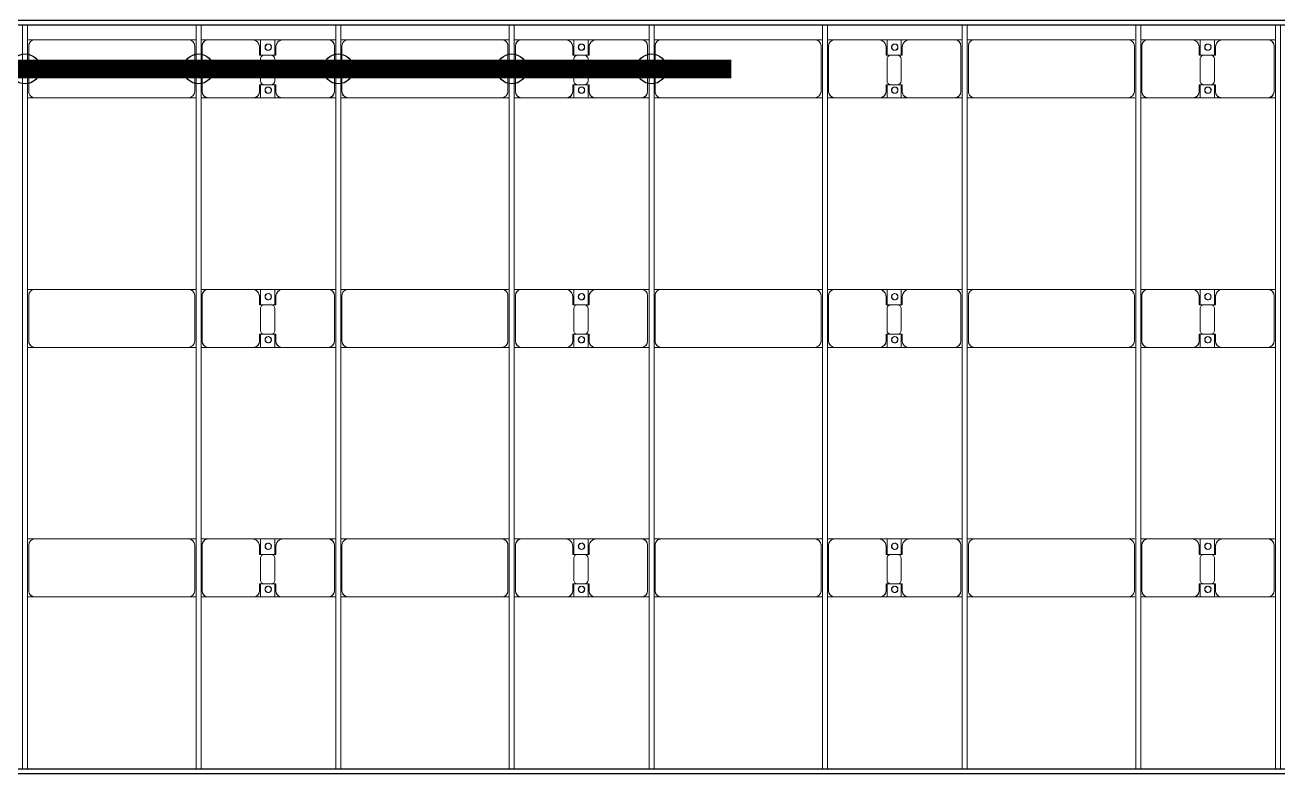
# Model space of a CAD drawing. Header units: millimetres. Extents: x -533732 to -130507, y -117886 to -23954.
# Drawn here: x -516670 to -506630, y -59746 to -53785 of the extents above; entities that cross this region are included whole.
import ezdxf

# ---------------------------------------------------------------- set-up
doc = ezdxf.new("R2010")
doc.units = ezdxf.units.MM
doc.layers.add('A-GENM', color=13, linetype='Continuous', lineweight=9)
doc.layers.add('S-BEAM', color=12, linetype='Continuous', lineweight=9)
doc.layers.add('GC-HOP 40x60 GIA CUONG', color=1, linetype='Continuous')

# ---------------------------------------------------------------- blocks, each defined once
blk = doc.blocks.new('Dầm C52 - Hộp 40x60-19816-BỐ TRÍ KHUNG KẾT CẤU BÈ PIN 06')
at = {"layer": 'S-BEAM', "color": 3, "lineweight": 25}
for p, q in [((-145891, 20), (145891, 20)), ((145891, -20), (-145891, -20))]:
    blk.add_line(p, q, dxfattribs=at)
blk = doc.blocks.new('Dai phao do pin - DẢI PHAO ĐỠ PIN-V117-BỐ TRÍ KHUNG KẾT CẤU BÈ PIN 06')
at = {"layer": 'A-GENM', "color": 7}
for p, q in [((50909, 223), (50970, 223)), ((50909, 223), (50970, 223)), ((51340, 223), (50970, 223)), ((51340, 223), (51512, 223)), ((51512, 223), (51340, 223)), ((51398, 223), (51570, 223)), ((51398, 116), (51398, 223)), ((51570, 223), (51398, 223)), ((51512, 223), (51512, 116)), ((51930, 223), (51570, 223)), ((51930, 223), (51989, 223)), ((51930, 223), (51989, 223)), ((52035, 223), (52090, 223)), ((52035, 223), (52090, 223)), ((53320, 223), (52090, 223)), ((53320, 223), (53379, 223)), ((53320, 223), (53379, 223)), ((53419, 223), (53480, 223)), ((53419, 223), (53480, 223)), ((53850, 223), (53480, 223)), ((53858, 223), (54022, 223)), ((54022, 223), (53858, 223)), ((53908, 223), (54080, 223)), ((53908, 116), (53908, 223)), ((54080, 223), (53908, 223)), ((54022, 223), (54022, 116)), ((54440, 223), (54080, 223)), ((54440, 223), (54499, 223)), ((54440, 223), (54499, 223)), ((54539, 223), (54600, 223)), ((54539, 223), (54600, 223)), ((55830, 223), (54600, 223)), ((55830, 223), (55889, 223)), ((55830, 223), (55889, 223)), ((55929, 223), (55990, 223)), ((55929, 223), (55990, 223)), ((56360, 223), (55990, 223)), ((56360, 223), (56532, 223)), ((56532, 223), (56360, 223)), ((56418, 223), (56590, 223)), ((56418, 116), (56418, 223)), ((56590, 223), (56418, 223)), ((56532, 223), (56532, 116)), ((56950, 223), (56590, 223)), ((56950, 223), (57009, 223)), ((56950, 223), (57009, 223)), ((57049, 223), (57110, 223)), ((57049, 223), (57110, 223)), ((58340, 223), (57110, 223)), ((58340, 223), (58399, 223)), ((58340, 223), (58399, 223)), ((58439, 223), (58500, 223)), ((58439, 223), (58500, 223)), ((58870, 223), (58500, 223)), ((58870, 223), (59042, 223)), ((59042, 223), (58870, 223)), ((58928, 223), (59100, 223)), ((58928, 116), (58928, 223)), ((59100, 223), (58928, 223)), ((59042, 223), (59042, 116)), ((59460, 223), (59100, 223)), ((59460, 223), (59519, 223)), ((59460, 223), (59519, 223)), ((59559, 223), (59620, 223)), ((59559, 223), (59620, 223)), ((60850, 223), (59620, 223)), ((60850, 223), (60909, 223)), ((60850, 223), (60909, 223)), ((50920, 173), (50920, -192)), ((51390, 118), (51390, 173)), ((51482, 118), (51390, 118)), ((51520, 118), (51428, 118)), ((51520, 173), (51520, 118)), ((51980, -192), (51980, 173)), ((52040, 173), (52040, -192)), ((53370, -192), (53370, 173)), ((53430, 173), (53430, -192)), ((53900, 118), (53900, 173)), ((53992, 118), (53900, 118)), ((54030, 118), (53938, 118)), ((54030, 173), (54030, 118)), ((54490, -192), (54490, 173)), ((54550, 173), (54550, -192)), ((55880, -192), (55880, 173)), ((55940, 173), (55940, -192)), ((56410, 118), (56410, 173)), ((56502, 118), (56410, 118)), ((56540, 118), (56448, 118)), ((56540, 173), (56540, 118)), ((57000, -192), (57000, 173)), ((57060, 173), (57060, -192)), ((58390, -192), (58390, 173)), ((58450, 173), (58450, -192)), ((58920, 118), (58920, 173)), ((59012, 118), (58920, 118)), ((59050, 118), (58958, 118)), ((59050, 173), (59050, 118)), ((59510, -192), (59510, 173)), ((59570, 173), (59570, -192)), ((60900, -192), (60900, 173)), ((51398, 88), (51398, -88)), ((51512, -88), (51512, 88)), ((53908, 88), (53908, -88)), ((54022, -88), (54022, 88)), ((56418, 88), (56418, -88)), ((56532, -88), (56532, 88)), ((58928, 88), (58928, -88)), ((59042, -88), (59042, 88)), ((51390, -182), (51390, -118)), ((51390, -118), (51482, -118)), ((51398, -242), (51398, -116)), ((51428, -118), (51520, -118)), ((51512, -116), (51512, -242)), ((51520, -118), (51520, -182)), ((53900, -182), (53900, -118)), ((53900, -118), (53992, -118)), ((53908, -242), (53908, -116)), ((53938, -118), (54030, -118)), ((54022, -116), (54022, -242)), ((54030, -118), (54030, -182)), ((56410, -182), (56410, -118)), ((56410, -118), (56502, -118)), ((56418, -242), (56418, -116)), ((56448, -118), (56540, -118)), ((56532, -116), (56532, -242)), ((56540, -118), (56540, -182)), ((58920, -182), (58920, -118)), ((58920, -118), (59012, -118)), ((58928, -242), (58928, -116)), ((58958, -118), (59050, -118)), ((59042, -116), (59042, -242)), ((59050, -118), (59050, -182)), ((50970, -242), (50909, -242)), ((50970, -242), (50909, -242)), ((50970, -242), (51330, -242)), ((51512, -242), (51330, -242)), ((51330, -242), (51512, -242)), ((51580, -242), (51398, -242)), ((51398, -242), (51580, -242)), ((51580, -242), (51930, -242)), ((51989, -242), (51930, -242)), ((51989, -242), (51930, -242)), ((52090, -242), (52035, -242)), ((52090, -242), (52035, -242)), ((52090, -242), (53320, -242)), ((53379, -242), (53320, -242)), ((53379, -242), (53320, -242)), ((53480, -242), (53419, -242)), ((53480, -242), (53419, -242)), ((53480, -242), (53840, -242)), ((54022, -242), (53840, -242)), ((53840, -242), (54022, -242)), ((54090, -242), (53908, -242)), ((53908, -242), (54090, -242)), ((54090, -242), (54440, -242)), ((54499, -242), (54440, -242)), ((54499, -242), (54440, -242)), ((54600, -242), (54539, -242)), ((54600, -242), (54539, -242)), ((54600, -242), (55830, -242)), ((55889, -242), (55830, -242)), ((55889, -242), (55830, -242)), ((55990, -242), (55929, -242)), ((55990, -242), (55929, -242)), ((55990, -242), (56350, -242)), ((56532, -242), (56350, -242)), ((56350, -242), (56532, -242)), ((56600, -242), (56418, -242)), ((56418, -242), (56600, -242)), ((56600, -242), (56950, -242)), ((57009, -242), (56950, -242)), ((57009, -242), (56950, -242)), ((57110, -242), (57049, -242)), ((57110, -242), (57049, -242)), ((57110, -242), (58340, -242)), ((58399, -242), (58340, -242)), ((58399, -242), (58340, -242)), ((58500, -242), (58439, -242)), ((58500, -242), (58439, -242)), ((58500, -242), (58860, -242)), ((59042, -242), (58860, -242)), ((58860, -242), (59042, -242)), ((59110, -242), (58928, -242)), ((58928, -242), (59110, -242)), ((59110, -242), (59460, -242)), ((59519, -242), (59460, -242)), ((59519, -242), (59460, -242)), ((59620, -242), (59559, -242)), ((59620, -242), (59559, -242)), ((59620, -242), (60850, -242)), ((60909, -242), (60850, -242)), ((60909, -242), (60850, -242))]:
    blk.add_line(p, q, dxfattribs=at)
for centre, radius, start, end in [((50970, 173), 50, 90, 180), ((50970, 173), 50, 105, 180), ((51340, 173), 50, 0, 90), ((51340, 173), 50, 0, 75), ((51570, 173), 50, 90, 180), ((51570, 173), 50, 105, 180), ((51930, 173), 50, 0, 90), ((51930, 173), 50, 0, 75), ((52090, 173), 50, 90, 180), ((52090, 173), 50, 90, 120), ((53320, 173), 50, 360, 90), ((53320, 173), 50, 15, 90), ((53480, 173), 50, 90, 180), ((53480, 173), 50, 105, 180), ((53850, 173), 50, 360, 90), ((53850, 173), 50, 360, 75), ((54080, 173), 50, 90, 180), ((54080, 173), 50, 105, 180), ((54440, 173), 50, 0, 90), ((54440, 173), 50, 0, 75), ((54600, 173), 50, 90, 180), ((54600, 173), 50, 90, 120), ((55830, 173), 50, 360, 90), ((55830, 173), 50, 15, 90), ((55990, 173), 50, 90, 180), ((55990, 173), 50, 105, 180), ((56360, 173), 50, 0, 90), ((56360, 173), 50, 0, 75), ((56590, 173), 50, 90, 180), ((56590, 173), 50, 105, 180), ((56950, 173), 50, 0, 90), ((56950, 173), 50, 0, 75), ((57110, 173), 50, 90, 180), ((57110, 173), 50, 90, 120), ((58340, 173), 50, 0, 90), ((58340, 173), 50, 15, 90), ((58500, 173), 50, 90, 180), ((58500, 173), 50, 105, 180), ((58870, 173), 50, 0, 90), ((58870, 173), 50, 0, 75), ((59100, 173), 50, 90, 180), ((59100, 173), 50, 105, 180), ((59460, 173), 50, 0, 90), ((59460, 173), 50, 0, 75), ((59620, 173), 50, 90, 180), ((59620, 173), 50, 90, 120), ((60850, 173), 50, 360, 90), ((60850, 173), 50, 15, 90), ((51428, 88), 30, 90, 180), ((51449, 162), 25, 0, 180), ((51449, 162), 25, 150.1082, 165), ((51449, 162), 25, 180, 0), ((51449, 162), 25, 195, 255), ((51451, 162), 25, 0, 180), ((51451, 162), 25, 90, 180), ((51451, 162), 25, 180, 0), ((51451, 162), 25, 180, 255), ((51449, 162), 25, 0, 150), ((51449, 162), 25, 285, 0), ((51451, 162), 25, 15, 75), ((51451, 162), 25, 285, 345), ((51482, 88), 30, 360, 90), ((52090, 173), 50, 150, 180), ((53938, 88), 30, 90, 180), ((53959, 162), 25, 360, 180), ((53959, 162), 25, 0, 165), ((53959, 162), 25, 180, 0), ((53959, 162), 25, 195, 255), ((53961, 162), 25, 0, 180), ((53961, 162), 25, 90, 180), ((53961, 162), 25, 180, 0), ((53961, 162), 25, 180, 255), ((53959, 162), 25, 285, 0), ((53961, 162), 25, 15, 75), ((53961, 162), 25, 285, 345), ((53992, 88), 30, 360, 90), ((54600, 173), 50, 150, 180), ((56448, 88), 30, 90, 180), ((56469, 162), 25, 360, 180), ((56469, 162), 25, 360, 165), ((56469, 162), 25, 180, 0), ((56469, 162), 25, 195, 255), ((56471, 162), 25, 0, 180), ((56471, 162), 25, 90, 180), ((56471, 162), 25, 180, 0), ((56471, 162), 25, 180, 255), ((56469, 162), 25, 285, 360), ((56471, 162), 25, 15, 75), ((56471, 162), 25, 285, 345), ((56502, 88), 30, 360, 90), ((57110, 173), 50, 150, 180), ((58958, 88), 30, 90, 180), ((58979, 162), 25, 0, 180), ((58979, 162), 25, 0, 165), ((58979, 162), 25, 180, 0), ((58979, 162), 25, 195, 255), ((58981, 162), 25, 0, 180), ((58981, 162), 25, 90, 180), ((58981, 162), 25, 180, 0), ((58981, 162), 25, 180, 255), ((58979, 162), 25, 285, 0), ((58981, 162), 25, 15, 75), ((58981, 162), 25, 285, 345), ((59012, 88), 30, 0, 90), ((59620, 173), 50, 150, 180), ((51428, -88), 30, 180, 270), ((51482, -88), 30, 270, 0), ((53938, -88), 30, 180, 270), ((53992, -88), 30, 270, 0), ((56448, -88), 30, 180, 270), ((56502, -88), 30, 270, 360), ((58958, -88), 30, 180, 270), ((59012, -88), 30, 270, 0), ((50970, -192), 50, 180, 270), ((50970, -192), 50, 180, 255), ((51330, -182), 60, 270, 0), ((51330, -182), 60, 300, 0), ((51449, -183), 25, 0, 180), ((51449, -183), 25, 180, 0), ((51449, -183), 25, 195, 209.9012), ((51451, -183), 25, 0, 180), ((51451, -183), 25, 60, 180), ((51451, -183), 25, 180, 0), ((51451, -183), 25, 180, 270), ((51449, -183), 25, 0, 150), ((51449, -183), 25, 210, 0), ((51451, -183), 25, 285, 345), ((51451, -183), 25, 15, 30), ((51580, -182), 60, 180, 270), ((51580, -182), 60, 180, 240), ((51930, -192), 50, 270, 0), ((51930, -192), 50, 285, 0), ((52090, -192), 50, 180, 270), ((52090, -192), 50, 180, 210), ((53320, -192), 50, 270, 360), ((53480, -192), 50, 180, 270), ((53480, -192), 50, 180, 255), ((53840, -182), 60, 270, 0), ((53840, -182), 60, 300, 0), ((53959, -183), 25, 0, 180), ((53959, -183), 25, 180, 0), ((53959, -183), 25, 195, 0), ((53961, -183), 25, 360, 180), ((53961, -183), 25, 60, 180), ((53961, -183), 25, 180, 360), ((53961, -183), 25, 180, 270), ((53959, -183), 25, 0, 150), ((53961, -183), 25, 285, 345), ((53961, -183), 25, 15, 30), ((54090, -182), 60, 180, 270), ((54090, -182), 60, 180, 240), ((54440, -192), 50, 270, 0), ((54440, -192), 50, 285, 0), ((54600, -192), 50, 180, 270), ((54600, -192), 50, 180, 210), ((55830, -192), 50, 270, 0), ((55990, -192), 50, 180, 270), ((55990, -192), 50, 180, 255), ((56350, -182), 60, 270, 0), ((56350, -182), 60, 300, 0), ((56469, -183), 25, 360, 180), ((56469, -183), 25, 180, 360), ((56469, -183), 25, 195, 360), ((56471, -183), 25, 0, 180), ((56471, -183), 25, 60, 180), ((56471, -183), 25, 180, 0), ((56471, -183), 25, 180, 270), ((56469, -183), 25, 0, 150), ((56471, -183), 25, 285, 345), ((56471, -183), 25, 15, 30), ((56600, -182), 60, 180, 270), ((56600, -182), 60, 180, 240), ((56950, -192), 50, 270, 360), ((56950, -192), 50, 285, 360), ((57110, -192), 50, 180, 270), ((57110, -192), 50, 180, 210), ((58340, -192), 50, 270, 0), ((58500, -192), 50, 180, 270), ((58500, -192), 50, 180, 255), ((58860, -182), 60, 270, 0), ((58860, -182), 60, 300, 0), ((58979, -183), 25, 0, 180), ((58979, -183), 25, 180, 0), ((58979, -183), 25, 195, 0), ((58981, -183), 25, 0, 180), ((58981, -183), 25, 60, 180), ((58981, -183), 25, 180, 0), ((58981, -183), 25, 180, 270), ((58979, -183), 25, 0, 150), ((58981, -183), 25, 285, 345), ((58981, -183), 25, 15, 30), ((59110, -182), 60, 180, 270), ((59110, -182), 60, 180, 240), ((59460, -192), 50, 270, 0), ((59460, -192), 50, 285, 0), ((59620, -192), 50, 180, 270), ((59620, -192), 50, 180, 210), ((60850, -192), 50, 270, 360), ((52090, -192), 50, 225, 255), ((53320, -192), 50, 270, 300), ((53320, -192), 50, 330, 345), ((54600, -192), 50, 225, 255), ((55830, -192), 50, 270, 300), ((55830, -192), 50, 330, 345), ((57110, -192), 50, 225, 255), ((58340, -192), 50, 270, 300), ((58340, -192), 50, 330, 345), ((59620, -192), 50, 225, 255), ((60850, -192), 50, 270, 300), ((60850, -192), 50, 330, 345)]:
    blk.add_arc(centre, radius, start, end, dxfattribs=at)
blk = doc.blocks.new('Dai phao do pin - DẢI PHAO ĐỠ PIN-V118-BỐ TRÍ KHUNG KẾT CẤU BÈ PIN 06')
at = {"layer": 'A-GENM', "color": 7}
for p, q in [((50909, 223), (50970, 223)), ((50909, 223), (50970, 223)), ((51340, 223), (50970, 223)), ((51340, 223), (51512, 223)), ((51512, 223), (51340, 223)), ((51398, 223), (51570, 223)), ((51398, 116), (51398, 223)), ((51570, 223), (51398, 223)), ((51512, 223), (51512, 116)), ((51930, 223), (51570, 223)), ((51930, 223), (51989, 223)), ((51930, 223), (51989, 223)), ((52029, 223), (52090, 223)), ((52029, 223), (52090, 223)), ((53320, 223), (52090, 223)), ((53320, 223), (53379, 223)), ((53320, 223), (53379, 223)), ((53419, 223), (53480, 223)), ((53419, 223), (53480, 223)), ((53850, 223), (53480, 223)), ((53858, 223), (54022, 223)), ((54022, 223), (53858, 223)), ((53908, 223), (54080, 223)), ((53908, 116), (53908, 223)), ((54080, 223), (53908, 223)), ((54022, 223), (54022, 116)), ((54440, 223), (54080, 223)), ((54440, 223), (54499, 223)), ((54440, 223), (54499, 223)), ((54539, 223), (54600, 223)), ((54539, 223), (54600, 223)), ((55830, 223), (54600, 223)), ((55830, 223), (55889, 223)), ((55830, 223), (55889, 223)), ((55929, 223), (55990, 223)), ((55929, 223), (55990, 223)), ((56360, 223), (55990, 223)), ((56360, 223), (56532, 223)), ((56532, 223), (56360, 223)), ((56418, 223), (56590, 223)), ((56418, 116), (56418, 223)), ((56590, 223), (56418, 223)), ((56532, 223), (56532, 116)), ((56950, 223), (56590, 223)), ((56950, 223), (57009, 223)), ((56950, 223), (57009, 223)), ((57049, 223), (57110, 223)), ((57049, 223), (57110, 223)), ((58340, 223), (57110, 223)), ((58340, 223), (58399, 223)), ((58340, 223), (58399, 223)), ((58439, 223), (58500, 223)), ((58439, 223), (58500, 223)), ((58870, 223), (58500, 223)), ((58870, 223), (59042, 223)), ((59042, 223), (58870, 223)), ((58928, 223), (59100, 223)), ((58928, 116), (58928, 223)), ((59100, 223), (58928, 223)), ((59042, 223), (59042, 116)), ((59460, 223), (59100, 223)), ((59460, 223), (59519, 223)), ((59460, 223), (59519, 223)), ((59559, 223), (59620, 223)), ((59559, 223), (59620, 223)), ((60850, 223), (59620, 223)), ((60850, 223), (60909, 223)), ((60850, 223), (60909, 223)), ((50920, 173), (50920, -192)), ((51390, 118), (51390, 173)), ((51482, 118), (51390, 118)), ((51520, 118), (51428, 118)), ((51520, 173), (51520, 118)), ((51980, -192), (51980, 173)), ((52040, 173), (52040, -192)), ((53370, -192), (53370, 173)), ((53430, 173), (53430, -192)), ((53900, 118), (53900, 173)), ((53992, 118), (53900, 118)), ((54030, 118), (53938, 118)), ((54030, 173), (54030, 118)), ((54490, -192), (54490, 173)), ((54550, 173), (54550, -192)), ((55880, -192), (55880, 173)), ((55940, 173), (55940, -192)), ((56410, 118), (56410, 173)), ((56502, 118), (56410, 118)), ((56540, 118), (56448, 118)), ((56540, 173), (56540, 118)), ((57000, -192), (57000, 173)), ((57060, 173), (57060, -192)), ((58390, -192), (58390, 173)), ((58450, 173), (58450, -192)), ((58920, 118), (58920, 173)), ((59012, 118), (58920, 118)), ((59050, 118), (58958, 118)), ((59050, 173), (59050, 118)), ((59510, -192), (59510, 173)), ((59570, 173), (59570, -192)), ((60900, -192), (60900, 173)), ((51398, 88), (51398, -88)), ((51512, -88), (51512, 88)), ((53908, 88), (53908, -88)), ((54022, -88), (54022, 88)), ((56418, 88), (56418, -88)), ((56532, -88), (56532, 88)), ((58928, 88), (58928, -88)), ((59042, -88), (59042, 88)), ((51390, -182), (51390, -118)), ((51390, -118), (51482, -118)), ((51398, -242), (51398, -116)), ((51428, -118), (51520, -118)), ((51512, -116), (51512, -242)), ((51520, -118), (51520, -182)), ((53900, -182), (53900, -118)), ((53900, -118), (53992, -118)), ((53908, -242), (53908, -116)), ((53938, -118), (54030, -118)), ((54022, -116), (54022, -242)), ((54030, -118), (54030, -182)), ((56410, -182), (56410, -118)), ((56410, -118), (56502, -118)), ((56418, -242), (56418, -116)), ((56448, -118), (56540, -118)), ((56532, -116), (56532, -242)), ((56540, -118), (56540, -182)), ((58920, -182), (58920, -118)), ((58920, -118), (59012, -118)), ((58928, -242), (58928, -116)), ((58958, -118), (59050, -118)), ((59042, -116), (59042, -242)), ((59050, -118), (59050, -182)), ((50970, -242), (50909, -242)), ((50970, -242), (50909, -242)), ((50970, -242), (51330, -242)), ((51512, -242), (51330, -242)), ((51330, -242), (51512, -242)), ((51580, -242), (51398, -242)), ((51398, -242), (51580, -242)), ((51580, -242), (51930, -242)), ((51989, -242), (51930, -242)), ((51989, -242), (51930, -242)), ((52090, -242), (52035, -242)), ((52090, -242), (52035, -242)), ((52090, -242), (53320, -242)), ((53379, -242), (53320, -242)), ((53379, -242), (53320, -242)), ((53480, -242), (53419, -242)), ((53480, -242), (53419, -242)), ((53480, -242), (53840, -242)), ((54022, -242), (53840, -242)), ((53840, -242), (54022, -242)), ((54090, -242), (53908, -242)), ((53908, -242), (54090, -242)), ((54090, -242), (54440, -242)), ((54499, -242), (54440, -242)), ((54499, -242), (54440, -242)), ((54600, -242), (54539, -242)), ((54600, -242), (54539, -242)), ((54600, -242), (55830, -242)), ((55889, -242), (55830, -242)), ((55889, -242), (55830, -242)), ((55990, -242), (55929, -242)), ((55990, -242), (55929, -242)), ((55990, -242), (56350, -242)), ((56532, -242), (56350, -242)), ((56350, -242), (56532, -242)), ((56600, -242), (56418, -242)), ((56418, -242), (56600, -242)), ((56600, -242), (56950, -242)), ((57009, -242), (56950, -242)), ((57009, -242), (56950, -242)), ((57110, -242), (57049, -242)), ((57110, -242), (57049, -242)), ((57110, -242), (58340, -242)), ((58399, -242), (58340, -242)), ((58399, -242), (58340, -242)), ((58500, -242), (58439, -242)), ((58500, -242), (58439, -242)), ((58500, -242), (58860, -242)), ((59042, -242), (58860, -242)), ((58860, -242), (59042, -242)), ((59110, -242), (58928, -242)), ((58928, -242), (59110, -242)), ((59110, -242), (59460, -242)), ((59519, -242), (59460, -242)), ((59519, -242), (59460, -242)), ((59620, -242), (59559, -242)), ((59620, -242), (59559, -242)), ((59620, -242), (60850, -242)), ((60909, -242), (60850, -242)), ((60909, -242), (60850, -242))]:
    blk.add_line(p, q, dxfattribs=at)
for centre, radius, start, end in [((50970, 173), 50, 90, 180), ((50970, 173), 50, 105, 180), ((51340, 173), 50, 0, 90), ((51340, 173), 50, 0, 75), ((51570, 173), 50, 90, 180), ((51570, 173), 50, 105, 180), ((51930, 173), 50, 0, 90), ((51930, 173), 50, 0, 75), ((52090, 173), 50, 90, 180), ((52090, 173), 50, 90, 120), ((53320, 173), 50, 360, 90), ((53320, 173), 50, 15, 90), ((53480, 173), 50, 90, 180), ((53480, 173), 50, 105, 180), ((53850, 173), 50, 360, 90), ((53850, 173), 50, 360, 75), ((54080, 173), 50, 90, 180), ((54080, 173), 50, 105, 180), ((54440, 173), 50, 0, 90), ((54440, 173), 50, 0, 75), ((54600, 173), 50, 90, 180), ((54600, 173), 50, 90, 120), ((55830, 173), 50, 360, 90), ((55830, 173), 50, 15, 90), ((55990, 173), 50, 90, 180), ((55990, 173), 50, 105, 180), ((56360, 173), 50, 0, 90), ((56360, 173), 50, 0, 75), ((56590, 173), 50, 90, 180), ((56590, 173), 50, 105, 180), ((56950, 173), 50, 0, 90), ((56950, 173), 50, 0, 75), ((57110, 173), 50, 90, 180), ((57110, 173), 50, 90, 120), ((58340, 173), 50, 0, 90), ((58340, 173), 50, 15, 90), ((58500, 173), 50, 90, 180), ((58500, 173), 50, 105, 180), ((58870, 173), 50, 0, 90), ((58870, 173), 50, 0, 75), ((59100, 173), 50, 90, 180), ((59100, 173), 50, 105, 180), ((59460, 173), 50, 0, 90), ((59460, 173), 50, 0, 75), ((59620, 173), 50, 90, 180), ((59620, 173), 50, 90, 120), ((60850, 173), 50, 360, 90), ((60850, 173), 50, 15, 90), ((51428, 88), 30, 90, 180), ((51449, 162), 25, 0, 180), ((51449, 162), 25, 150.1588, 165), ((51449, 162), 25, 180, 0), ((51449, 162), 25, 195, 255), ((51451, 162), 25, 0, 180), ((51451, 162), 25, 90, 180), ((51451, 162), 25, 180, 0), ((51451, 162), 25, 180, 255), ((51449, 162), 25, 0, 150), ((51449, 162), 25, 285, 0), ((51451, 162), 25, 15, 75), ((51451, 162), 25, 285, 345), ((51482, 88), 30, 360, 90), ((52090, 173), 50, 150, 180), ((53938, 88), 30, 90, 180), ((53959, 162), 25, 360, 180), ((53959, 162), 25, 0, 165), ((53959, 162), 25, 180, 0), ((53959, 162), 25, 195, 255), ((53961, 162), 25, 0, 180), ((53961, 162), 25, 90, 180), ((53961, 162), 25, 180, 0), ((53961, 162), 25, 180, 255), ((53959, 162), 25, 285, 0), ((53961, 162), 25, 15, 75), ((53961, 162), 25, 285, 345), ((53992, 88), 30, 360, 90), ((54600, 173), 50, 150, 180), ((56448, 88), 30, 90, 180), ((56469, 162), 25, 360, 180), ((56469, 162), 25, 360, 165), ((56469, 162), 25, 180, 0), ((56469, 162), 25, 195, 255), ((56471, 162), 25, 0, 180), ((56471, 162), 25, 90, 180), ((56471, 162), 25, 180, 0), ((56471, 162), 25, 180, 255), ((56469, 162), 25, 285, 360), ((56471, 162), 25, 15, 75), ((56471, 162), 25, 285, 345), ((56502, 88), 30, 360, 90), ((57110, 173), 50, 150, 180), ((58958, 88), 30, 90, 180), ((58979, 162), 25, 0, 180), ((58979, 162), 25, 0, 165), ((58979, 162), 25, 180, 0), ((58979, 162), 25, 195, 255), ((58981, 162), 25, 0, 180), ((58981, 162), 25, 90, 180), ((58981, 162), 25, 180, 0), ((58981, 162), 25, 180, 255), ((58979, 162), 25, 285, 0), ((58981, 162), 25, 15, 75), ((58981, 162), 25, 285, 345), ((59012, 88), 30, 0, 90), ((59620, 173), 50, 150, 180), ((51428, -88), 30, 180, 270), ((51482, -88), 30, 270, 0), ((53938, -88), 30, 180, 270), ((53992, -88), 30, 270, 0), ((56448, -88), 30, 180, 270), ((56502, -88), 30, 270, 360), ((58958, -88), 30, 180, 270), ((59012, -88), 30, 270, 0), ((50970, -192), 50, 180, 270), ((50970, -192), 50, 180, 255), ((51330, -182), 60, 270, 0), ((51330, -182), 60, 300, 0), ((51449, -183), 25, 0, 180), ((51449, -183), 25, 180, 0), ((51449, -183), 25, 195, 209.8506), ((51451, -183), 25, 0, 180), ((51451, -183), 25, 60, 180), ((51451, -183), 25, 180, 0), ((51451, -183), 25, 180, 270), ((51449, -183), 25, 0, 150), ((51449, -183), 25, 210, 0), ((51451, -183), 25, 285, 345), ((51451, -183), 25, 15, 30), ((51580, -182), 60, 180, 270), ((51580, -182), 60, 180, 240), ((51930, -192), 50, 270, 0), ((51930, -192), 50, 285, 0), ((52090, -192), 50, 180, 270), ((52090, -192), 50, 180, 210), ((53320, -192), 50, 270, 360), ((53480, -192), 50, 180, 270), ((53480, -192), 50, 180, 255), ((53840, -182), 60, 270, 0), ((53840, -182), 60, 300, 0), ((53959, -183), 25, 0, 180), ((53959, -183), 25, 180, 0), ((53959, -183), 25, 195, 0), ((53961, -183), 25, 360, 180), ((53961, -183), 25, 60, 180), ((53961, -183), 25, 180, 360), ((53961, -183), 25, 180, 270), ((53959, -183), 25, 0, 150), ((53961, -183), 25, 285, 345), ((53961, -183), 25, 15, 30), ((54090, -182), 60, 180, 270), ((54090, -182), 60, 180, 240), ((54440, -192), 50, 270, 0), ((54440, -192), 50, 285, 0), ((54600, -192), 50, 180, 270), ((54600, -192), 50, 180, 210), ((55830, -192), 50, 270, 0), ((55990, -192), 50, 180, 270), ((55990, -192), 50, 180, 255), ((56350, -182), 60, 270, 0), ((56350, -182), 60, 300, 0), ((56469, -183), 25, 360, 180), ((56469, -183), 25, 180, 360), ((56469, -183), 25, 195, 360), ((56471, -183), 25, 0, 180), ((56471, -183), 25, 60, 180), ((56471, -183), 25, 180, 0), ((56471, -183), 25, 180, 270), ((56469, -183), 25, 0, 150), ((56471, -183), 25, 285, 345), ((56471, -183), 25, 15, 30), ((56600, -182), 60, 180, 270), ((56600, -182), 60, 180, 240), ((56950, -192), 50, 270, 360), ((56950, -192), 50, 285, 360), ((57110, -192), 50, 180, 270), ((57110, -192), 50, 180, 210), ((58340, -192), 50, 270, 0), ((58500, -192), 50, 180, 270), ((58500, -192), 50, 180, 255), ((58860, -182), 60, 270, 0), ((58860, -182), 60, 300, 0), ((58979, -183), 25, 0, 180), ((58979, -183), 25, 180, 0), ((58979, -183), 25, 195, 0), ((58981, -183), 25, 0, 180), ((58981, -183), 25, 60, 180), ((58981, -183), 25, 180, 0), ((58981, -183), 25, 180, 270), ((58979, -183), 25, 0, 150), ((58981, -183), 25, 285, 345), ((58981, -183), 25, 15, 30), ((59110, -182), 60, 180, 270), ((59110, -182), 60, 180, 240), ((59460, -192), 50, 270, 0), ((59460, -192), 50, 285, 0), ((59620, -192), 50, 180, 270), ((59620, -192), 50, 180, 210), ((60850, -192), 50, 270, 360), ((52090, -192), 50, 225, 255), ((53320, -192), 50, 270, 300), ((53320, -192), 50, 330, 345), ((54600, -192), 50, 225, 255), ((55830, -192), 50, 270, 300), ((55830, -192), 50, 330, 345), ((57110, -192), 50, 225, 255), ((58340, -192), 50, 270, 300), ((58340, -192), 50, 330, 345), ((59620, -192), 50, 225, 255), ((60850, -192), 50, 270, 300), ((60850, -192), 50, 330, 345)]:
    blk.add_arc(centre, radius, start, end, dxfattribs=at)
blk = doc.blocks.new('Dai phao do pin - DẢI PHAO ĐỠ PIN-V119-BỐ TRÍ KHUNG KẾT CẤU BÈ PIN 06')
at = {"layer": 'A-GENM', "color": 7}
for p, q in [((50909, 223), (50970, 223)), ((50909, 223), (50970, 223)), ((51340, 223), (50970, 223)), ((51340, 223), (51512, 223)), ((51512, 223), (51340, 223)), ((51398, 223), (51570, 223)), ((51398, 116), (51398, 223)), ((51570, 223), (51398, 223)), ((51512, 223), (51512, 116)), ((51930, 223), (51570, 223)), ((51930, 223), (51989, 223)), ((51930, 223), (51989, 223)), ((52035, 223), (52090, 223)), ((52035, 223), (52090, 223)), ((53320, 223), (52090, 223)), ((53320, 223), (53379, 223)), ((53320, 223), (53379, 223)), ((53419, 223), (53480, 223)), ((53419, 223), (53480, 223)), ((53850, 223), (53480, 223)), ((53858, 223), (54022, 223)), ((54022, 223), (53858, 223)), ((53908, 223), (54080, 223)), ((53908, 116), (53908, 223)), ((54080, 223), (53908, 223)), ((54022, 223), (54022, 116)), ((54440, 223), (54080, 223)), ((54440, 223), (54499, 223)), ((54440, 223), (54499, 223)), ((54539, 223), (54600, 223)), ((54539, 223), (54600, 223)), ((55830, 223), (54600, 223)), ((55830, 223), (55889, 223)), ((55830, 223), (55889, 223)), ((55929, 223), (55990, 223)), ((55929, 223), (55990, 223)), ((56360, 223), (55990, 223)), ((56360, 223), (56532, 223)), ((56532, 223), (56360, 223)), ((56418, 223), (56590, 223)), ((56418, 116), (56418, 223)), ((56590, 223), (56418, 223)), ((56532, 223), (56532, 116)), ((56950, 223), (56590, 223)), ((56950, 223), (57009, 223)), ((56950, 223), (57009, 223)), ((57049, 223), (57110, 223)), ((57049, 223), (57110, 223)), ((58340, 223), (57110, 223)), ((58340, 223), (58399, 223)), ((58340, 223), (58399, 223)), ((58439, 223), (58500, 223)), ((58439, 223), (58500, 223)), ((58870, 223), (58500, 223)), ((58870, 223), (59042, 223)), ((59042, 223), (58870, 223)), ((58928, 223), (59100, 223)), ((58928, 116), (58928, 223)), ((59100, 223), (58928, 223)), ((59042, 223), (59042, 116)), ((59460, 223), (59100, 223)), ((59460, 223), (59519, 223)), ((59460, 223), (59519, 223)), ((59559, 223), (59620, 223)), ((59559, 223), (59620, 223)), ((60850, 223), (59620, 223)), ((60850, 223), (60909, 223)), ((60850, 223), (60909, 223)), ((50920, 173), (50920, -192)), ((51390, 118), (51390, 173)), ((51482, 118), (51390, 118)), ((51520, 118), (51428, 118)), ((51520, 173), (51520, 118)), ((51980, -192), (51980, 173)), ((52040, 173), (52040, -192)), ((53370, -192), (53370, 173)), ((53430, 173), (53430, -192)), ((53900, 118), (53900, 173)), ((53992, 118), (53900, 118)), ((54030, 118), (53938, 118)), ((54030, 173), (54030, 118)), ((54490, -192), (54490, 173)), ((54550, 173), (54550, -192)), ((55880, -192), (55880, 173)), ((55940, 173), (55940, -192)), ((56410, 118), (56410, 173)), ((56502, 118), (56410, 118)), ((56540, 118), (56448, 118)), ((56540, 173), (56540, 118)), ((57000, -192), (57000, 173)), ((57060, 173), (57060, -192)), ((58390, -192), (58390, 173)), ((58450, 173), (58450, -192)), ((58920, 118), (58920, 173)), ((59012, 118), (58920, 118)), ((59050, 118), (58958, 118)), ((59050, 173), (59050, 118)), ((59510, -192), (59510, 173)), ((59570, 173), (59570, -192)), ((60900, -192), (60900, 173)), ((51398, 88), (51398, -88)), ((51512, -88), (51512, 88)), ((53908, 88), (53908, -88)), ((54022, -88), (54022, 88)), ((56418, 88), (56418, -88)), ((56532, -88), (56532, 88)), ((58928, 88), (58928, -88)), ((59042, -88), (59042, 88)), ((51390, -182), (51390, -118)), ((51390, -118), (51482, -118)), ((51398, -242), (51398, -116)), ((51428, -118), (51520, -118)), ((51512, -116), (51512, -242)), ((51520, -118), (51520, -182)), ((53900, -182), (53900, -118)), ((53900, -118), (53992, -118)), ((53908, -242), (53908, -116)), ((53938, -118), (54030, -118)), ((54022, -116), (54022, -242)), ((54030, -118), (54030, -182)), ((56410, -182), (56410, -118)), ((56410, -118), (56502, -118)), ((56418, -242), (56418, -116)), ((56448, -118), (56540, -118)), ((56532, -116), (56532, -242)), ((56540, -118), (56540, -182)), ((58920, -182), (58920, -118)), ((58920, -118), (59012, -118)), ((58928, -242), (58928, -116)), ((58958, -118), (59050, -118)), ((59042, -116), (59042, -242)), ((59050, -118), (59050, -182)), ((50970, -242), (50909, -242)), ((50970, -242), (50909, -242)), ((50970, -242), (51330, -242)), ((51512, -242), (51330, -242)), ((51330, -242), (51512, -242)), ((51580, -242), (51398, -242)), ((51398, -242), (51580, -242)), ((51580, -242), (51930, -242)), ((51989, -242), (51930, -242)), ((51989, -242), (51930, -242)), ((52090, -242), (52035, -242)), ((52090, -242), (52035, -242)), ((52090, -242), (53320, -242)), ((53379, -242), (53320, -242)), ((53379, -242), (53320, -242)), ((53480, -242), (53419, -242)), ((53480, -242), (53419, -242)), ((53480, -242), (53840, -242)), ((54022, -242), (53840, -242)), ((53840, -242), (54022, -242)), ((54090, -242), (53908, -242)), ((53908, -242), (54090, -242)), ((54090, -242), (54440, -242)), ((54499, -242), (54440, -242)), ((54499, -242), (54440, -242)), ((54600, -242), (54539, -242)), ((54600, -242), (54539, -242)), ((54600, -242), (55830, -242)), ((55889, -242), (55830, -242)), ((55889, -242), (55830, -242)), ((55990, -242), (55929, -242)), ((55990, -242), (55929, -242)), ((55990, -242), (56350, -242)), ((56532, -242), (56350, -242)), ((56350, -242), (56532, -242)), ((56600, -242), (56418, -242)), ((56418, -242), (56600, -242)), ((56600, -242), (56950, -242)), ((57009, -242), (56950, -242)), ((57009, -242), (56950, -242)), ((57110, -242), (57049, -242)), ((57110, -242), (57049, -242)), ((57110, -242), (58340, -242)), ((58399, -242), (58340, -242)), ((58399, -242), (58340, -242)), ((58500, -242), (58439, -242)), ((58500, -242), (58439, -242)), ((58500, -242), (58860, -242)), ((59042, -242), (58860, -242)), ((58860, -242), (59042, -242)), ((59110, -242), (58928, -242)), ((58928, -242), (59110, -242)), ((59110, -242), (59460, -242)), ((59519, -242), (59460, -242)), ((59519, -242), (59460, -242)), ((59620, -242), (59559, -242)), ((59620, -242), (59559, -242)), ((59620, -242), (60850, -242)), ((60909, -242), (60850, -242)), ((60909, -242), (60850, -242))]:
    blk.add_line(p, q, dxfattribs=at)
for centre, radius, start, end in [((50970, 173), 50, 90, 180), ((50970, 173), 50, 105, 180), ((51340, 173), 50, 0, 90), ((51340, 173), 50, 0, 75), ((51570, 173), 50, 90, 180), ((51570, 173), 50, 105, 180), ((51930, 173), 50, 0, 90), ((51930, 173), 50, 0, 75), ((52090, 173), 50, 90, 180), ((52090, 173), 50, 90, 120), ((53320, 173), 50, 360, 90), ((53320, 173), 50, 15, 90), ((53480, 173), 50, 90, 180), ((53480, 173), 50, 105, 180), ((53850, 173), 50, 360, 90), ((53850, 173), 50, 360, 75), ((54080, 173), 50, 90, 180), ((54080, 173), 50, 105, 180), ((54440, 173), 50, 0, 90), ((54440, 173), 50, 0, 75), ((54600, 173), 50, 90, 180), ((54600, 173), 50, 90, 120), ((55830, 173), 50, 360, 90), ((55830, 173), 50, 15, 90), ((55990, 173), 50, 90, 180), ((55990, 173), 50, 105, 180), ((56360, 173), 50, 0, 90), ((56360, 173), 50, 0, 75), ((56590, 173), 50, 90, 180), ((56590, 173), 50, 105, 180), ((56950, 173), 50, 0, 90), ((56950, 173), 50, 0, 75), ((57110, 173), 50, 90, 180), ((57110, 173), 50, 90, 120), ((58340, 173), 50, 0, 90), ((58340, 173), 50, 15, 90), ((58500, 173), 50, 90, 180), ((58500, 173), 50, 105, 180), ((58870, 173), 50, 0, 90), ((58870, 173), 50, 0, 75), ((59100, 173), 50, 90, 180), ((59100, 173), 50, 105, 180), ((59460, 173), 50, 0, 90), ((59460, 173), 50, 0, 75), ((59620, 173), 50, 90, 180), ((59620, 173), 50, 90, 120), ((60850, 173), 50, 360, 90), ((60850, 173), 50, 15, 90), ((51428, 88), 30, 90, 180), ((51449, 162), 25, 0, 180), ((51449, 162), 25, 150.2094, 165), ((51449, 162), 25, 180, 0), ((51449, 162), 25, 195, 255), ((51451, 162), 25, 0, 180), ((51451, 162), 25, 90, 180), ((51451, 162), 25, 180, 0), ((51451, 162), 25, 180, 255), ((51449, 162), 25, 0, 150), ((51449, 162), 25, 285, 0), ((51451, 162), 25, 15, 75), ((51451, 162), 25, 285, 345), ((51482, 88), 30, 360, 90), ((52090, 173), 50, 150, 180), ((53938, 88), 30, 90, 180), ((53959, 162), 25, 360, 180), ((53959, 162), 25, 0, 165), ((53959, 162), 25, 180, 0), ((53959, 162), 25, 195, 255), ((53961, 162), 25, 0, 180), ((53961, 162), 25, 90, 180), ((53961, 162), 25, 180, 0), ((53961, 162), 25, 180, 255), ((53959, 162), 25, 285, 0), ((53961, 162), 25, 15, 75), ((53961, 162), 25, 285, 345), ((53992, 88), 30, 360, 90), ((54600, 173), 50, 150, 180), ((56448, 88), 30, 90, 180), ((56469, 162), 25, 360, 180), ((56469, 162), 25, 360, 165), ((56469, 162), 25, 180, 0), ((56469, 162), 25, 195, 255), ((56471, 162), 25, 0, 180), ((56471, 162), 25, 90, 180), ((56471, 162), 25, 180, 0), ((56471, 162), 25, 180, 255), ((56469, 162), 25, 285, 360), ((56471, 162), 25, 15, 75), ((56471, 162), 25, 285, 345), ((56502, 88), 30, 360, 90), ((57110, 173), 50, 150, 180), ((58958, 88), 30, 90, 180), ((58979, 162), 25, 0, 180), ((58979, 162), 25, 0, 165), ((58979, 162), 25, 180, 0), ((58979, 162), 25, 195, 255), ((58981, 162), 25, 0, 180), ((58981, 162), 25, 90, 180), ((58981, 162), 25, 180, 0), ((58981, 162), 25, 180, 255), ((58979, 162), 25, 285, 0), ((58981, 162), 25, 15, 75), ((58981, 162), 25, 285, 345), ((59012, 88), 30, 0, 90), ((59620, 173), 50, 150, 180), ((51428, -88), 30, 180, 270), ((51482, -88), 30, 270, 0), ((53938, -88), 30, 180, 270), ((53992, -88), 30, 270, 0), ((56448, -88), 30, 180, 270), ((56502, -88), 30, 270, 360), ((58958, -88), 30, 180, 270), ((59012, -88), 30, 270, 0), ((50970, -192), 50, 180, 270), ((50970, -192), 50, 180, 255), ((51330, -182), 60, 270, 0), ((51330, -182), 60, 300, 0), ((51449, -183), 25, 0, 180), ((51449, -183), 25, 180, 0), ((51449, -183), 25, 195, 209.7999), ((51451, -183), 25, 0, 180), ((51451, -183), 25, 60, 180), ((51451, -183), 25, 180, 0), ((51451, -183), 25, 180, 270), ((51449, -183), 25, 0, 150), ((51449, -183), 25, 210, 0), ((51451, -183), 25, 285, 345), ((51451, -183), 25, 15, 30), ((51580, -182), 60, 180, 270), ((51580, -182), 60, 180, 240), ((51930, -192), 50, 270, 0), ((51930, -192), 50, 285, 0), ((52090, -192), 50, 180, 270), ((52090, -192), 50, 180, 210), ((53320, -192), 50, 270, 360), ((53480, -192), 50, 180, 270), ((53480, -192), 50, 180, 255), ((53840, -182), 60, 270, 0), ((53840, -182), 60, 300, 0), ((53959, -183), 25, 0, 180), ((53959, -183), 25, 180, 0), ((53959, -183), 25, 195, 0), ((53961, -183), 25, 360, 180), ((53961, -183), 25, 60, 180), ((53961, -183), 25, 180, 360), ((53961, -183), 25, 180, 270), ((53959, -183), 25, 0, 150), ((53961, -183), 25, 285, 345), ((53961, -183), 25, 15, 30), ((54090, -182), 60, 180, 270), ((54090, -182), 60, 180, 240), ((54440, -192), 50, 270, 0), ((54440, -192), 50, 285, 0), ((54600, -192), 50, 180, 270), ((54600, -192), 50, 180, 210), ((55830, -192), 50, 270, 0), ((55990, -192), 50, 180, 270), ((55990, -192), 50, 180, 255), ((56350, -182), 60, 270, 0), ((56350, -182), 60, 300, 0), ((56469, -183), 25, 360, 180), ((56469, -183), 25, 180, 360), ((56469, -183), 25, 195, 360), ((56471, -183), 25, 0, 180), ((56471, -183), 25, 60, 180), ((56471, -183), 25, 180, 0), ((56471, -183), 25, 180, 270), ((56469, -183), 25, 0, 150), ((56471, -183), 25, 285, 345), ((56471, -183), 25, 15, 30), ((56600, -182), 60, 180, 270), ((56600, -182), 60, 180, 240), ((56950, -192), 50, 270, 360), ((56950, -192), 50, 285, 360), ((57110, -192), 50, 180, 270), ((57110, -192), 50, 180, 210), ((58340, -192), 50, 270, 0), ((58500, -192), 50, 180, 270), ((58500, -192), 50, 180, 255), ((58860, -182), 60, 270, 0), ((58860, -182), 60, 300, 0), ((58979, -183), 25, 0, 180), ((58979, -183), 25, 180, 0), ((58979, -183), 25, 195, 0), ((58981, -183), 25, 0, 180), ((58981, -183), 25, 60, 180), ((58981, -183), 25, 180, 0), ((58981, -183), 25, 180, 270), ((58979, -183), 25, 0, 150), ((58981, -183), 25, 285, 345), ((58981, -183), 25, 15, 30), ((59110, -182), 60, 180, 270), ((59110, -182), 60, 180, 240), ((59460, -192), 50, 270, 0), ((59460, -192), 50, 285, 0), ((59620, -192), 50, 180, 270), ((59620, -192), 50, 180, 210), ((60850, -192), 50, 270, 360), ((52090, -192), 50, 225, 255), ((53320, -192), 50, 270, 300), ((53320, -192), 50, 330, 345), ((54600, -192), 50, 225, 255), ((55830, -192), 50, 270, 300), ((55830, -192), 50, 330, 345), ((57110, -192), 50, 225, 255), ((58340, -192), 50, 270, 300), ((58340, -192), 50, 330, 345), ((59620, -192), 50, 225, 255), ((60850, -192), 50, 270, 300), ((60850, -192), 50, 330, 345)]:
    blk.add_arc(centre, radius, start, end, dxfattribs=at)
blk = doc.blocks.new('Dầm C52 - Dầm C52-19796-BỐ TRÍ KHUNG KẾT CẤU BÈ PIN 06')
at = {"layer": 'S-BEAM', "color": 1}
for p, q in [((11387, 20), (17347, 20)), ((17347, -20), (11387, -20))]:
    blk.add_line(p, q, dxfattribs=at)
blk = doc.blocks.new('HOBANMONG_BEPIN 6_rvt-1-BỐ TRÍ KHUNG KẾT CẤU BÈ PIN 06')
at = {"layer": 'A-GENM', "color": 3, "lineweight": 25, "rotation": 179.9997586099391}
for name, p in [('Dai phao do pin - DẢI PHAO ĐỠ PIN-V117-BỐ TRÍ KHUNG KẾT CẤU BÈ PIN 06', (-455741, -54145)), ('Dai phao do pin - DẢI PHAO ĐỠ PIN-V118-BỐ TRÍ KHUNG KẾT CẤU BÈ PIN 06', (-455741, -56145)), ('Dai phao do pin - DẢI PHAO ĐỠ PIN-V119-BỐ TRÍ KHUNG KẾT CẤU BÈ PIN 06', (-455741, -58145))]:
    blk.add_blockref(name, p, dxfattribs=at)
at = {"layer": 'S-BEAM', "color": 3, "lineweight": 25}
for name, p, rotation in [('Dầm C52 - Dầm C52-19796-BỐ TRÍ KHUNG KẾT CẤU BÈ PIN 06', (-516670, -71132), 89.99975860989407), ('Dầm C52 - Dầm C52-19796-BỐ TRÍ KHUNG KẾT CẤU BÈ PIN 06', (-515280, -71132), 89.99975860989407), ('Dầm C52 - Dầm C52-19796-BỐ TRÍ KHUNG KẾT CẤU BÈ PIN 06', (-514160, -71132), 89.99975860989407), ('Dầm C52 - Dầm C52-19796-BỐ TRÍ KHUNG KẾT CẤU BÈ PIN 06', (-512770, -71132), 89.99975860989407), ('Dầm C52 - Dầm C52-19796-BỐ TRÍ KHUNG KẾT CẤU BÈ PIN 06', (-511650, -71132), 89.99975860989407), ('Dầm C52 - Dầm C52-19796-BỐ TRÍ KHUNG KẾT CẤU BÈ PIN 06', (-510260, -71132), 89.99975860989407), ('Dầm C52 - Dầm C52-19796-BỐ TRÍ KHUNG KẾT CẤU BÈ PIN 06', (-509140, -71132), 89.99975860989407), ('Dầm C52 - Dầm C52-19796-BỐ TRÍ KHUNG KẾT CẤU BÈ PIN 06', (-507750, -71132), 89.99975860989407), ('Dầm C52 - Dầm C52-19796-BỐ TRÍ KHUNG KẾT CẤU BÈ PIN 06', (-506630, -71132), 89.99975860989407), ('Dầm C52 - Hộp 40x60-19816-BỐ TRÍ KHUNG KẾT CẤU BÈ PIN 06', (-380340, -53766), 359.9997586099392), ('Dầm C52 - Hộp 40x60-19816-BỐ TRÍ KHUNG KẾT CẤU BÈ PIN 06', (-380340, -59766), 359.9997586099392)]:
    blk.add_blockref(name, p, dxfattribs=dict(at, rotation=rotation))

msp = doc.modelspace()

# ---------------------------------------------------------------- linework, layer by layer
at = {"layer": 'GC-HOP 40x60 GIA CUONG', "const_width": 150}
msp.add_lwpolyline([(-526010, -54136), (-511010, -54136)], dxfattribs=at)
at = {"layer": 'GC-HOP 40x60 GIA CUONG'}
for centre in [(-516670, -54136), (-515280, -54136), (-514160, -54136), (-512770, -54136), (-511650, -54136)]:
    msp.add_circle(centre, 120, dxfattribs=at)

# ---------------------------------------------------------------- block references
at = {"lineweight": 5}
msp.add_blockref('HOBANMONG_BEPIN 6_rvt-1-BỐ TRÍ KHUNG KẾT CẤU BÈ PIN 06', (0, 0), dxfattribs=at)

doc.saveas('drawing.dxf')
